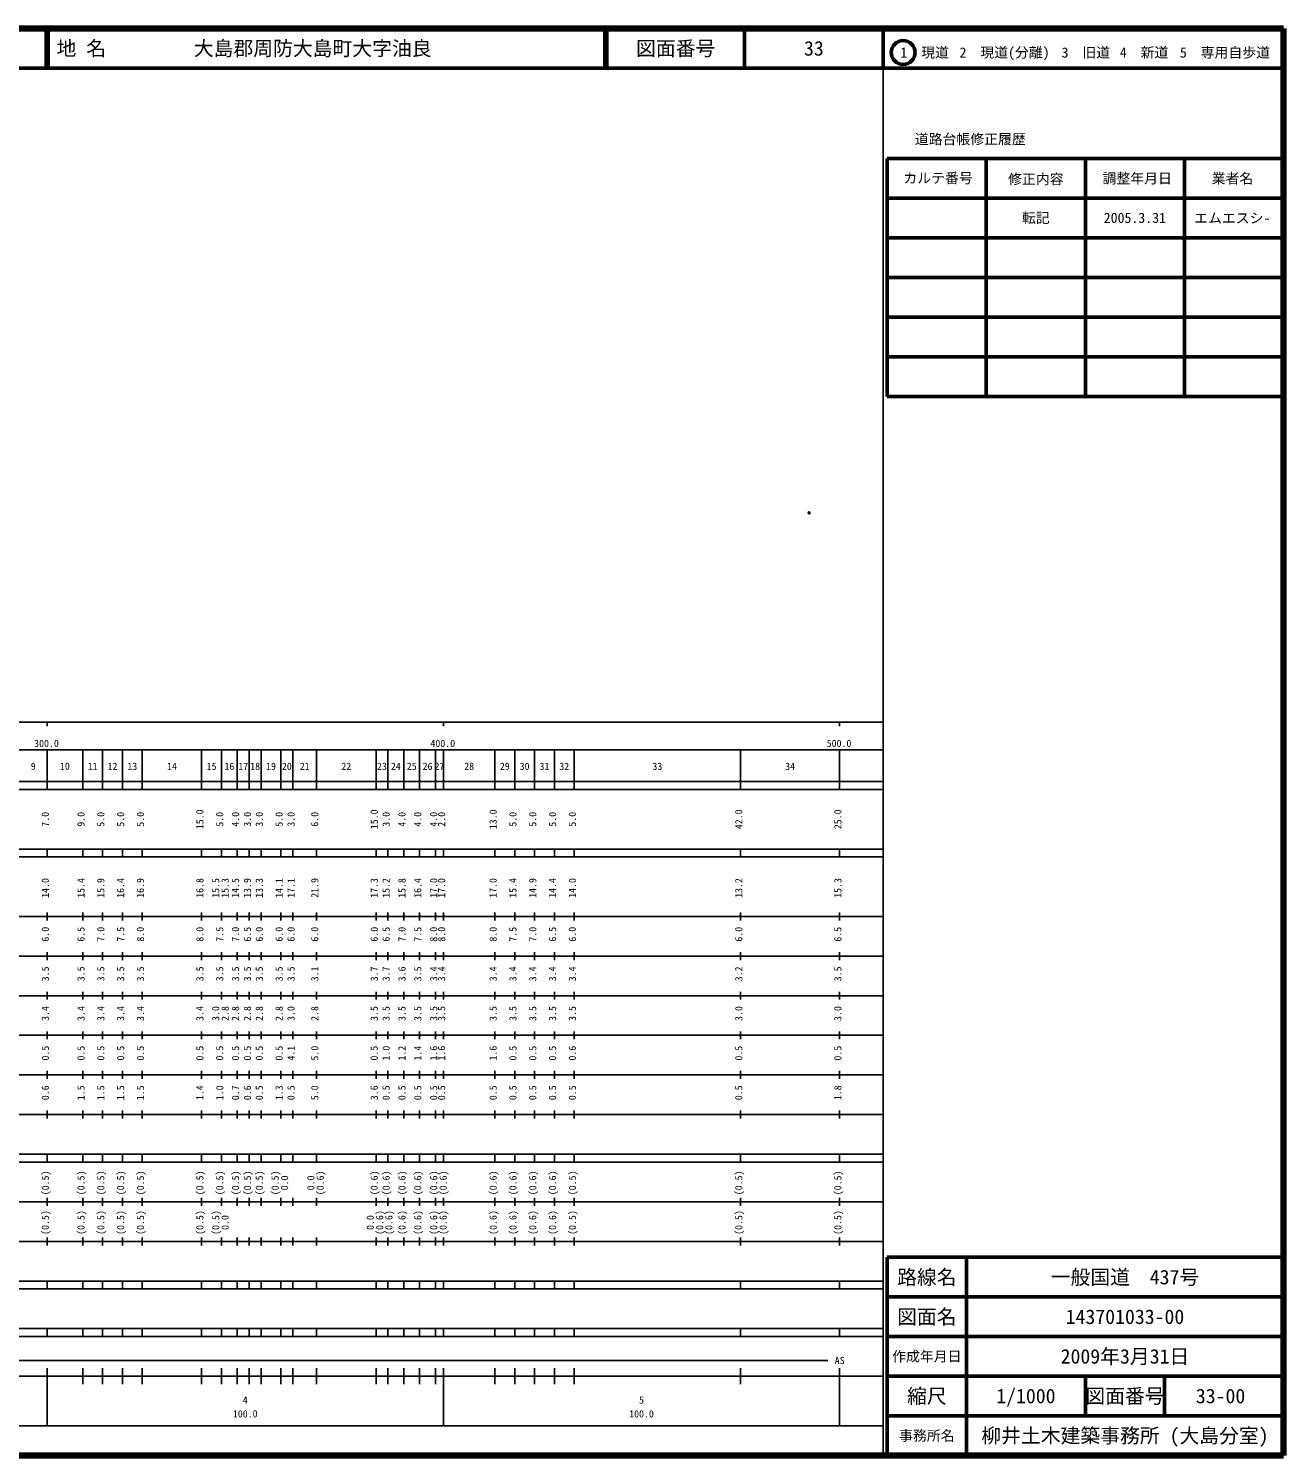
# Model space of a CAD drawing. Units: millimetres on the paper. Extents: x 40 to 680, y 20 to 380.
# Drawn here: x 363.3 to 680, y 20 to 380 of the extents above; entities that cross this region are included whole.
import ezdxf
from ezdxf.enums import TextEntityAlignment as Align

# ---------------------------------------------------------------- set-up
doc = ezdxf.new("R2010")
doc.units = ezdxf.units.MM
doc.header["$PDMODE"] = 32
doc.header["$PDSIZE"] = 0.5
doc.layers.add('M-OTRS', color=6, linetype='Continuous')
doc.layers.add('M-TTL-TXT', color=7, linetype='Continuous')
for name, color, linetype, lineweight in [('M-TTL', 2, 'Continuous', 140), ('M-TTL-BAND', 7, 'Continuous', 25), ('M-TTL-FRAM', 2, 'Continuous', 50), ('M-TTL-LINE', 7, 'Continuous', 50)]:
    doc.layers.add(name, color=color, linetype=linetype, lineweight=lineweight)
doc.styles.add('ＭＳ ゴシック', font='')
doc.styles.get('ＭＳ ゴシック').set_extended_font_data('MS Gothic')

msp = doc.modelspace()

# ---------------------------------------------------------------- linework, layer by layer
at = {"layer": 'M-OTRS'}
msp.add_point((560.279, 257.789), dxfattribs=at)
at = {"layer": 'M-TTL'}
for p, q in [((680, 380), (40, 380)), ((680, 20), (680, 380)), ((40, 20), (680, 20))]:
    msp.add_line(p, q, dxfattribs=at)
at = {"layer": 'M-TTL-BAND'}
for p, q in [((579, 20), (579, 370)), ((40, 205), (579, 205)), ((368, 205), (368, 204)), ((468, 205), (468, 204)), ((568, 205), (568, 204)), ((68, 198), (579, 198)), ((368, 188), (368, 198)), ((377, 188), (377, 198)), ((382, 188), (382, 198)), ((387, 188), (387, 198)), ((392, 188), (392, 198)), ((407, 188), (407, 198)), ((412, 188), (412, 198)), ((416, 188), (416, 198)), ((419, 188), (419, 198)), ((422, 188), (422, 198)), ((427, 188), (427, 198)), ((430, 188), (430, 198)), ((436, 188), (436, 198)), ((451, 188), (451, 198)), ((454, 188), (454, 198)), ((458, 188), (458, 198)), ((462, 188), (462, 198)), ((466, 188), (466, 198)), ((468, 188), (468, 198)), ((481, 188), (481, 198)), ((486, 188), (486, 198)), ((491, 188), (491, 198)), ((496, 188), (496, 198)), ((501, 188), (501, 198)), ((543, 188), (543, 198)), ((568, 188), (568, 198)), ((40, 190), (579, 190)), ((40, 188), (579, 188)), ((40, 173), (579, 173)), ((368, 171), (368, 173)), ((377, 171), (377, 173)), ((382, 171), (382, 173)), ((387, 171), (387, 173)), ((392, 171), (392, 173)), ((407, 171), (407, 173)), ((412, 171), (412, 173)), ((416, 171), (416, 173)), ((419, 171), (419, 173)), ((422, 171), (422, 173)), ((427, 171), (427, 173)), ((430, 171), (430, 173)), ((436, 171), (436, 173)), ((451, 171), (451, 173)), ((454, 171), (454, 173)), ((458, 171), (458, 173)), ((462, 171), (462, 173)), ((466, 171), (466, 173)), ((468, 171), (468, 173)), ((481, 171), (481, 173)), ((486, 171), (486, 173)), ((491, 171), (491, 173)), ((496, 171), (496, 173)), ((501, 171), (501, 173)), ((543, 171), (543, 173)), ((568, 171), (568, 173)), ((40, 171), (579, 171)), ((40, 156), (579, 156)), ((368, 155), (368, 157)), ((377, 155), (377, 157)), ((382, 155), (382, 157)), ((387, 155), (387, 157)), ((392, 155), (392, 157)), ((407, 155), (407, 157)), ((412, 155), (412, 157)), ((416, 155), (416, 157)), ((419, 155), (419, 157)), ((422, 155), (422, 157)), ((427, 155), (427, 157)), ((430, 155), (430, 157)), ((436, 155), (436, 157)), ((451, 155), (451, 157)), ((454, 155), (454, 157)), ((458, 155), (458, 157)), ((462, 155), (462, 157)), ((466, 155), (466, 157)), ((468, 155), (468, 157)), ((481, 155), (481, 157)), ((486, 155), (486, 157)), ((491, 155), (491, 157)), ((496, 155), (496, 157)), ((501, 155), (501, 157)), ((543, 155), (543, 157)), ((568, 155), (568, 157)), ((46, 146), (579, 146)), ((368, 145), (368, 147)), ((377, 145), (377, 147)), ((382, 145), (382, 147)), ((387, 145), (387, 147)), ((392, 145), (392, 147)), ((407, 145), (407, 147)), ((412, 145), (412, 147)), ((416, 145), (416, 147)), ((419, 145), (419, 147)), ((422, 145), (422, 147)), ((427, 145), (427, 147)), ((430, 145), (430, 147)), ((436, 145), (436, 147)), ((451, 145), (451, 147)), ((454, 145), (454, 147)), ((458, 145), (458, 147)), ((462, 145), (462, 147)), ((466, 145), (466, 147)), ((468, 145), (468, 147)), ((481, 145), (481, 147)), ((486, 145), (486, 147)), ((491, 145), (491, 147)), ((496, 145), (496, 147)), ((501, 145), (501, 147)), ((543, 145), (543, 147)), ((568, 145), (568, 147)), ((368, 135), (368, 137)), ((377, 135), (377, 137)), ((382, 135), (382, 137)), ((387, 135), (387, 137)), ((392, 135), (392, 137)), ((407, 135), (407, 137)), ((412, 135), (412, 137)), ((416, 135), (416, 137)), ((419, 135), (419, 137)), ((422, 135), (422, 137)), ((427, 135), (427, 137)), ((430, 135), (430, 137)), ((436, 135), (436, 137)), ((451, 135), (451, 137)), ((454, 135), (454, 137)), ((458, 135), (458, 137)), ((462, 135), (462, 137)), ((466, 135), (466, 137)), ((468, 135), (468, 137)), ((481, 135), (481, 137)), ((486, 135), (486, 137)), ((491, 135), (491, 137)), ((496, 135), (496, 137)), ((501, 135), (501, 137)), ((543, 135), (543, 137)), ((568, 135), (568, 137)), ((52, 136), (579, 136)), ((46, 126), (579, 126)), ((368, 125), (368, 127)), ((377, 125), (377, 127)), ((382, 125), (382, 127)), ((387, 125), (387, 127)), ((392, 125), (392, 127)), ((407, 125), (407, 127)), ((412, 125), (412, 127)), ((416, 125), (416, 127)), ((419, 125), (419, 127)), ((422, 125), (422, 127)), ((427, 125), (427, 127)), ((430, 125), (430, 127)), ((436, 125), (436, 127)), ((451, 125), (451, 127)), ((454, 125), (454, 127)), ((458, 125), (458, 127)), ((462, 125), (462, 127)), ((466, 125), (466, 127)), ((468, 125), (468, 127)), ((481, 125), (481, 127)), ((486, 125), (486, 127)), ((491, 125), (491, 127)), ((496, 125), (496, 127)), ((501, 125), (501, 127)), ((543, 125), (543, 127)), ((568, 125), (568, 127)), ((52, 116), (579, 116)), ((368, 115), (368, 117)), ((377, 115), (377, 117)), ((382, 115), (382, 117)), ((387, 115), (387, 117)), ((392, 115), (392, 117)), ((407, 115), (407, 117)), ((412, 115), (412, 117)), ((416, 115), (416, 117)), ((419, 115), (419, 117)), ((422, 115), (422, 117)), ((427, 115), (427, 117)), ((430, 115), (430, 117)), ((436, 115), (436, 117)), ((451, 115), (451, 117)), ((454, 115), (454, 117)), ((458, 115), (458, 117)), ((462, 115), (462, 117)), ((466, 115), (466, 117)), ((468, 115), (468, 117)), ((481, 115), (481, 117)), ((486, 115), (486, 117)), ((491, 115), (491, 117)), ((496, 115), (496, 117)), ((501, 115), (501, 117)), ((543, 115), (543, 117)), ((568, 115), (568, 117)), ((46, 106), (579, 106)), ((368, 105), (368, 107)), ((377, 105), (377, 107)), ((382, 105), (382, 107)), ((387, 105), (387, 107)), ((392, 105), (392, 107)), ((407, 105), (407, 107)), ((412, 105), (412, 107)), ((416, 105), (416, 107)), ((419, 105), (419, 107)), ((422, 105), (422, 107)), ((427, 105), (427, 107)), ((430, 105), (430, 107)), ((436, 105), (436, 107)), ((451, 105), (451, 107)), ((454, 105), (454, 107)), ((458, 105), (458, 107)), ((462, 105), (462, 107)), ((466, 105), (466, 107)), ((468, 105), (468, 107)), ((481, 105), (481, 107)), ((486, 105), (486, 107)), ((491, 105), (491, 107)), ((496, 105), (496, 107)), ((501, 105), (501, 107)), ((543, 105), (543, 107)), ((568, 105), (568, 107)), ((40, 96), (579, 96)), ((40, 94), (579, 94)), ((368, 94), (368, 96)), ((377, 94), (377, 96)), ((382, 94), (382, 96)), ((387, 94), (387, 96)), ((392, 94), (392, 96)), ((407, 94), (407, 96)), ((412, 94), (412, 96)), ((416, 94), (416, 96)), ((419, 94), (419, 96)), ((422, 94), (422, 96)), ((427, 94), (427, 96)), ((430, 94), (430, 96)), ((436, 94), (436, 96)), ((451, 94), (451, 96)), ((454, 94), (454, 96)), ((458, 94), (458, 96)), ((462, 94), (462, 96)), ((466, 94), (466, 96)), ((468, 94), (468, 96)), ((481, 94), (481, 96)), ((486, 94), (486, 96)), ((491, 94), (491, 96)), ((496, 94), (496, 96)), ((501, 94), (501, 96)), ((543, 94), (543, 96)), ((568, 94), (568, 96)), ((49, 84), (579, 84)), ((368, 83), (368, 85)), ((377, 83), (377, 85)), ((382, 83), (382, 85)), ((387, 83), (387, 85)), ((392, 83), (392, 85)), ((407, 83), (407, 85)), ((412, 83), (412, 85)), ((416, 83), (416, 85)), ((419, 83), (419, 85)), ((422, 83), (422, 85)), ((427, 83), (427, 85)), ((430, 83), (430, 85)), ((436, 83), (436, 85)), ((451, 83), (451, 85)), ((454, 83), (454, 85)), ((458, 83), (458, 85)), ((462, 83), (462, 85)), ((466, 83), (466, 85)), ((468, 83), (468, 85)), ((481, 83), (481, 85)), ((486, 83), (486, 85)), ((491, 83), (491, 85)), ((496, 83), (496, 85)), ((501, 83), (501, 85)), ((543, 83), (543, 85)), ((568, 83), (568, 85)), ((40, 74), (579, 74)), ((368, 73), (368, 75)), ((377, 73), (377, 75)), ((382, 73), (382, 75)), ((387, 73), (387, 75)), ((392, 73), (392, 75)), ((407, 73), (407, 75)), ((412, 73), (412, 75)), ((416, 73), (416, 75)), ((419, 73), (419, 75)), ((422, 73), (422, 75)), ((427, 73), (427, 75)), ((430, 73), (430, 75)), ((436, 73), (436, 75)), ((451, 73), (451, 75)), ((454, 73), (454, 75)), ((458, 73), (458, 75)), ((462, 73), (462, 75)), ((466, 73), (466, 75)), ((468, 73), (468, 75)), ((481, 73), (481, 75)), ((486, 73), (486, 75)), ((491, 73), (491, 75)), ((496, 73), (496, 75)), ((501, 73), (501, 75)), ((543, 73), (543, 75)), ((568, 73), (568, 75)), ((40, 64), (579, 64)), ((40, 62), (579, 62)), ((368, 62), (368, 64)), ((377, 62), (377, 64)), ((382, 62), (382, 64)), ((387, 62), (387, 64)), ((392, 62), (392, 64)), ((407, 62), (407, 64)), ((412, 62), (412, 64)), ((416, 62), (416, 64)), ((419, 62), (419, 64)), ((422, 62), (422, 64)), ((427, 62), (427, 64)), ((430, 62), (430, 64)), ((436, 62), (436, 64)), ((451, 62), (451, 64)), ((454, 62), (454, 64)), ((458, 62), (458, 64)), ((462, 62), (462, 64)), ((466, 62), (466, 64)), ((468, 62), (468, 64)), ((481, 62), (481, 64)), ((486, 62), (486, 64)), ((491, 62), (491, 64)), ((496, 62), (496, 64)), ((501, 62), (501, 64)), ((543, 62), (543, 64)), ((568, 62), (568, 64)), ((40, 52), (579, 52)), ((368, 50), (368, 52)), ((377, 50), (377, 52)), ((382, 50), (382, 52)), ((387, 50), (387, 52)), ((392, 50), (392, 52)), ((407, 50), (407, 52)), ((412, 50), (412, 52)), ((416, 50), (416, 52)), ((419, 50), (419, 52)), ((422, 50), (422, 52)), ((427, 50), (427, 52)), ((430, 50), (430, 52)), ((436, 50), (436, 52)), ((451, 50), (451, 52)), ((454, 50), (454, 52)), ((458, 50), (458, 52)), ((462, 50), (462, 52)), ((466, 50), (466, 52)), ((468, 50), (468, 52)), ((481, 50), (481, 52)), ((486, 50), (486, 52)), ((491, 50), (491, 52)), ((496, 50), (496, 52)), ((501, 50), (501, 52)), ((543, 50), (543, 52)), ((568, 50), (568, 52)), ((40, 50), (579, 50)), ((71, 44), (565, 44)), ((40, 40), (579, 40)), ((368, 27.5), (368, 42)), ((377, 38), (377, 42)), ((382, 38), (382, 42)), ((387, 38), (387, 42)), ((392, 38), (392, 42)), ((407, 38), (407, 42)), ((412, 38), (412, 42)), ((416, 38), (416, 42)), ((419, 38), (419, 42)), ((422, 38), (422, 42)), ((427, 38), (427, 42)), ((430, 38), (430, 42)), ((436, 38), (436, 42)), ((451, 38), (451, 42)), ((454, 38), (454, 42)), ((458, 38), (458, 42)), ((462, 38), (462, 42)), ((466, 38), (466, 42)), ((468, 27.5), (468, 42)), ((481, 38), (481, 42)), ((486, 38), (486, 42)), ((491, 38), (491, 42)), ((496, 38), (496, 42)), ((501, 38), (501, 42)), ((543, 38), (543, 42)), ((568, 27.5), (568, 42)), ((68, 27.5), (579, 27.5))]:
    msp.add_line(p, q, dxfattribs=at)
at = {"layer": 'M-TTL-FRAM'}
for p, q in [((580, 347.197), (580, 287.197)), ((580, 347.197), (680, 347.197)), ((580, 287.197), (680, 287.197)), ((680, 70), (580, 70)), ((580, 70), (580, 20))]:
    msp.add_line(p, q, dxfattribs=at)
at = {"layer": 'M-TTL-LINE'}
for p, q in [((367.75, 380), (367.75, 370)), ((368.25, 380), (368.25, 370)), ((508.747, 380), (508.747, 370)), ((509.247, 380), (509.247, 370)), ((543.997, 380), (543.997, 370)), ((579, 380), (579, 370)), ((40, 370), (680, 370)), ((605, 347.197), (605, 287.197)), ((630, 347.197), (630, 287.197)), ((655, 347.197), (655, 287.197)), ((580, 337.197), (680, 337.197)), ((580, 327.197), (680, 327.197)), ((580, 317.197), (680, 317.197)), ((580, 307.197), (680, 307.197)), ((580, 297.197), (680, 297.197)), ((600, 70), (600, 20)), ((680, 60), (580, 60)), ((680, 50), (580, 50)), ((680, 40), (580, 40)), ((630, 40), (630, 30)), ((650, 40), (650, 30)), ((680, 30), (580, 30))]:
    msp.add_line(p, q, dxfattribs=at)
msp.add_circle((584.031, 373.958), 3, dxfattribs=at)

# ---------------------------------------------------------------- texts
at = {"layer": 'M-TTL-BAND', "style": 'ＭＳ ゴシック'}
for s, p in [('300.0', (367.844, 198.195)), ('400.0', (467.844, 198.195)), ('500.0', (567.844, 198.195)), ('9', (364.5, 192.405)), ('10', (372.5, 192.405)), ('11', (379.5, 192.405)), ('12', (384.5, 192.405)), ('13', (389.5, 192.405)), ('14', (399.5, 192.405)), ('15', (409.5, 192.405)), ('16', (414, 192.405)), ('17', (417.5, 192.405)), ('18', (420.5, 192.405)), ('19', (424.5, 192.405)), ('20', (428.5, 192.405)), ('21', (433, 192.405)), ('22', (443.5, 192.405)), ('23', (452.5, 192.405)), ('24', (456, 192.405)), ('25', (460, 192.405)), ('26', (464, 192.405)), ('27', (467, 192.405)), ('28', (474.5, 192.405)), ('29', (483.5, 192.405)), ('30', (488.5, 192.405)), ('31', (493.5, 192.405)), ('32', (498.5, 192.405)), ('33', (522, 192.405)), ('34', (555.5, 192.405)), ('AS', (568, 42.5)), ('4', (418, 32.523)), ('5', (518, 32.523)), ('100.0', (418, 29.033)), ('100.0', (518, 29.033))]:
    msp.add_text(s, height=1.833, dxfattribs=at).set_placement(p, align=Align.BOTTOM_CENTER)
for s, p in [('7.0', (369, 180.5)), ('9.0', (378, 180.5)), ('5.0', (383, 180.5)), ('5.0', (388, 180.5)), ('5.0', (393, 180.5)), ('15.0', (408, 180.5)), ('5.0', (413, 180.5)), ('4.0', (417, 180.5)), ('3.0', (420, 180.5)), ('3.0', (423, 180.5)), ('5.0', (428, 180.5)), ('3.0', (431, 180.5)), ('6.0', (437, 180.5)), ('15.0', (452, 180.5)), ('3.0', (455, 180.5)), ('4.0', (459, 180.5)), ('4.0', (463, 180.5)), ('4.0', (467, 180.5)), ('2.0', (469, 180.5)), ('13.0', (482, 180.5)), ('5.0', (487, 180.5)), ('5.0', (492, 180.5)), ('5.0', (497, 180.5)), ('5.0', (502, 180.5)), ('42.0', (544, 180.5)), ('25.0', (569, 180.5)), ('14.0', (369, 163.174)), ('15.4', (378, 163.174)), ('15.9', (383, 163.174)), ('16.4', (388, 163.174)), ('16.9', (393, 163.174)), ('16.8', (408, 163.174)), ('15.5', (412, 163.174)), ('15.3', (414.37, 163.174)), ('14.5', (417, 163.174)), ('13.9', (420, 163.174)), ('13.3', (423, 163.174)), ('14.1', (428, 163.174)), ('17.1', (431, 163.174)), ('21.9', (437, 163.174)), ('17.3', (452, 163.174)), ('15.2', (455, 163.174)), ('15.8', (459, 163.174)), ('16.4', (463, 163.174)), ('17.0', (467, 163.174)), ('17.0', (469, 163.174)), ('17.0', (482, 163.174)), ('15.4', (487, 163.174)), ('14.9', (492, 163.174)), ('14.4', (497, 163.174)), ('14.0', (502, 163.174)), ('13.2', (544, 163.174)), ('15.3', (569, 163.174)), ('6.0', (369, 151.5)), ('6.5', (378, 151.5)), ('7.0', (383, 151.5)), ('7.5', (388, 151.5)), ('8.0', (393, 151.5)), ('8.0', (408, 151.5)), ('7.5', (413, 151.5)), ('7.0', (417, 151.5)), ('6.5', (420, 151.5)), ('6.0', (423, 151.5)), ('6.0', (428, 151.5)), ('6.0', (431, 151.5)), ('6.0', (437, 151.5)), ('6.0', (452, 151.5)), ('6.5', (455, 151.5)), ('7.0', (459, 151.5)), ('7.5', (463, 151.5)), ('8.0', (467, 151.5)), ('8.0', (469, 151.5)), ('8.0', (482, 151.5)), ('7.5', (487, 151.5)), ('7.0', (492, 151.5)), ('6.5', (497, 151.5)), ('6.0', (502, 151.5)), ('6.0', (544, 151.5)), ('6.5', (569, 151.5)), ('3.5', (369, 141.5)), ('3.5', (378, 141.5)), ('3.5', (383, 141.5)), ('3.5', (388, 141.5)), ('3.5', (393, 141.5)), ('3.5', (408, 141.5)), ('3.5', (413, 141.5)), ('3.5', (417, 141.5)), ('3.5', (420, 141.5)), ('3.5', (423, 141.5)), ('3.5', (428, 141.5)), ('3.5', (431, 141.5)), ('3.1', (437, 141.5)), ('3.7', (452, 141.5)), ('3.7', (455, 141.5)), ('3.6', (459, 141.5)), ('3.5', (463, 141.5)), ('3.4', (467, 141.5)), ('3.4', (469, 141.5)), ('3.4', (482, 141.5)), ('3.4', (487, 141.5)), ('3.4', (492, 141.5)), ('3.4', (497, 141.5)), ('3.4', (502, 141.5)), ('3.2', (544, 141.5)), ('3.5', (569, 141.5)), ('3.4', (369, 131.5)), ('3.4', (378, 131.5)), ('3.4', (383, 131.5)), ('3.4', (388, 131.5)), ('3.4', (393, 131.5)), ('3.4', (408, 131.5)), ('3.0', (412, 131.5)), ('2.8', (414.37, 131.5)), ('2.8', (417, 131.5)), ('2.8', (420, 131.5)), ('2.8', (423, 131.5)), ('2.8', (428, 131.5)), ('3.0', (431, 131.5)), ('2.8', (437, 131.5)), ('3.5', (452, 131.5)), ('3.5', (455, 131.5)), ('3.5', (459, 131.5)), ('3.5', (463, 131.5)), ('3.5', (467, 131.5)), ('3.5', (469, 131.5)), ('3.5', (482, 131.5)), ('3.5', (487, 131.5)), ('3.5', (492, 131.5)), ('3.5', (497, 131.5)), ('3.5', (502, 131.5)), ('3.0', (544, 131.5)), ('3.0', (569, 131.5)), ('0.5', (369, 121.5)), ('0.5', (378, 121.5)), ('0.5', (383, 121.5)), ('0.5', (388, 121.5)), ('0.5', (393, 121.5)), ('0.5', (408, 121.5)), ('0.5', (413, 121.5)), ('0.5', (417, 121.5)), ('0.5', (420, 121.5)), ('0.5', (423, 121.5)), ('0.5', (428, 121.5)), ('4.1', (431, 121.5)), ('5.0', (437, 121.5)), ('0.5', (452, 121.5)), ('1.0', (455, 121.5)), ('1.2', (459, 121.5)), ('1.4', (463, 121.5)), ('1.6', (467, 121.5)), ('1.6', (469, 121.5)), ('1.6', (482, 121.5)), ('0.5', (487, 121.5)), ('0.5', (492, 121.5)), ('0.5', (497, 121.5)), ('0.6', (502, 121.5)), ('0.5', (544, 121.5)), ('0.5', (569, 121.5)), ('0.6', (369, 111.5)), ('1.5', (378, 111.5)), ('1.5', (383, 111.5)), ('1.5', (388, 111.5)), ('1.5', (393, 111.5)), ('1.4', (408, 111.5)), ('1.0', (413, 111.5)), ('0.7', (417, 111.5)), ('0.6', (420, 111.5)), ('0.5', (423, 111.5)), ('1.3', (428, 111.5)), ('0.5', (431, 111.5)), ('5.0', (437, 111.5)), ('3.6', (452, 111.5)), ('0.5', (455, 111.5)), ('0.5', (459, 111.5)), ('0.5', (463, 111.5)), ('0.5', (467, 111.5)), ('0.5', (469, 111.5)), ('0.5', (482, 111.5)), ('0.5', (487, 111.5)), ('0.5', (492, 111.5)), ('0.5', (497, 111.5)), ('0.5', (502, 111.5)), ('0.5', (544, 111.5)), ('1.8', (569, 111.5)), ('(0.5)', (369, 88.764)), ('(0.5)', (378, 88.764)), ('(0.5)', (383, 88.764)), ('(0.5)', (388, 88.764)), ('(0.5)', (393, 88.764)), ('(0.5)', (408, 88.764)), ('(0.5)', (413, 88.764)), ('(0.5)', (417, 88.764)), ('(0.5)', (420, 88.764)), ('(0.5)', (423, 88.764)), ('(0.5)', (427, 88.764)), ('0.0', (429.37, 88.764)), ('0.0', (436, 88.764)), ('(0.6)', (438.37, 88.764)), ('(0.6)', (452, 88.764)), ('(0.6)', (455, 88.764)), ('(0.6)', (459, 88.764)), ('(0.6)', (463, 88.764)), ('(0.6)', (467, 88.764)), ('(0.6)', (469.4, 88.764)), ('(0.6)', (482, 88.764)), ('(0.6)', (487, 88.764)), ('(0.6)', (492, 88.764)), ('(0.6)', (497, 88.764)), ('(0.5)', (502, 88.764)), ('(0.5)', (544, 88.764)), ('(0.5)', (569, 88.764)), ('(0.5)', (369, 78.764)), ('(0.5)', (378, 78.764)), ('(0.5)', (383, 78.764)), ('(0.5)', (388, 78.764)), ('(0.5)', (393, 78.764)), ('(0.5)', (408, 78.764)), ('(0.5)', (412, 78.764)), ('0.0', (414.37, 78.764)), ('0.0', (451, 78.764)), ('(0.6)', (453.37, 78.764)), ('(0.6)', (455.7, 78.764)), ('(0.6)', (459, 78.764)), ('(0.6)', (463, 78.764)), ('(0.6)', (467, 78.764)), ('(0.6)', (469.4, 78.764)), ('(0.6)', (482, 78.764)), ('(0.6)', (487, 78.764)), ('(0.6)', (492, 78.764)), ('(0.6)', (497, 78.764)), ('(0.5)', (502, 78.764)), ('(0.5)', (544, 78.764)), ('(0.5)', (569, 78.764))]:
    msp.add_text(s, height=1.833, rotation=90, dxfattribs=at).set_placement(p, align=Align.BOTTOM_CENTER)
at = {"layer": 'M-TTL-TXT', "style": 'ＭＳ ゴシック'}
for s, p in [('地 名', (370.38, 375)), ('大島郡周防大島町大字油良', (405.024, 375))]:
    msp.add_text(s, height=3.666, dxfattribs=at).set_placement(p, align=Align.MIDDLE_LEFT)
for s, height, p in [('図面番号', 3.666, (526.622, 375)), ('33', 3.666, (561.497, 375)), ('1\u3000現道', 2.566, (589.448, 373.958)), ('2\u3000現道(分離)', 2.566, (609.619, 373.958)), ('3\u3000旧道', 2.566, (630.121, 373.958)), ('4\u3000新道', 2.566, (644.824, 373.958)), ('5\u3000専用自歩道', 2.566, (665.228, 373.958)), ('道路台帳修正履歴', 2.566, (600.968, 352.113)), ('カルテ番号', 2.566, (592.839, 342.277)), ('修正内容', 2.566, (617.509, 342.023)), ('調整年月日', 2.566, (643.089, 342.197)), ('業者名', 2.566, (667.134, 342.197)), ('転記', 2.566, (617.5, 332.245)), ('2005.3.31', 2.566, (642.5, 332.245)), ('エムエスシ-', 2.566, (667.077, 332.189)), ('路線名', 3.666, (590, 65)), ('路線名', 3.666, (590, 65)), ('一般国道\u3000437号', 3.666, (640, 65)), ('図面名', 3.666, (590, 55)), ('図面名', 3.666, (590, 55)), ('143701033-00', 3.666, (640, 55)), ('2009年3月31日', 3.666, (640, 45)), ('作成年月日', 2.566, (590, 45)), ('作成年月日', 2.566, (590, 45)), ('縮尺', 3.666, (590, 35)), ('縮尺', 3.666, (590, 35)), ('1/1000', 3.666, (615, 35)), ('図面番号', 3.666, (640, 35)), ('図面番号', 3.666, (640, 35)), ('33-00', 3.666, (664.125, 35)), ('事務所名', 2.566, (590, 25)), ('事務所名', 2.566, (590, 25)), ('柳井土木建築事務所 (大島分室)', 3.666, (640, 25))]:
    msp.add_text(s, height=height, dxfattribs=at).set_placement(p, align=Align.MIDDLE_CENTER)

doc.saveas('drawing.dxf')
